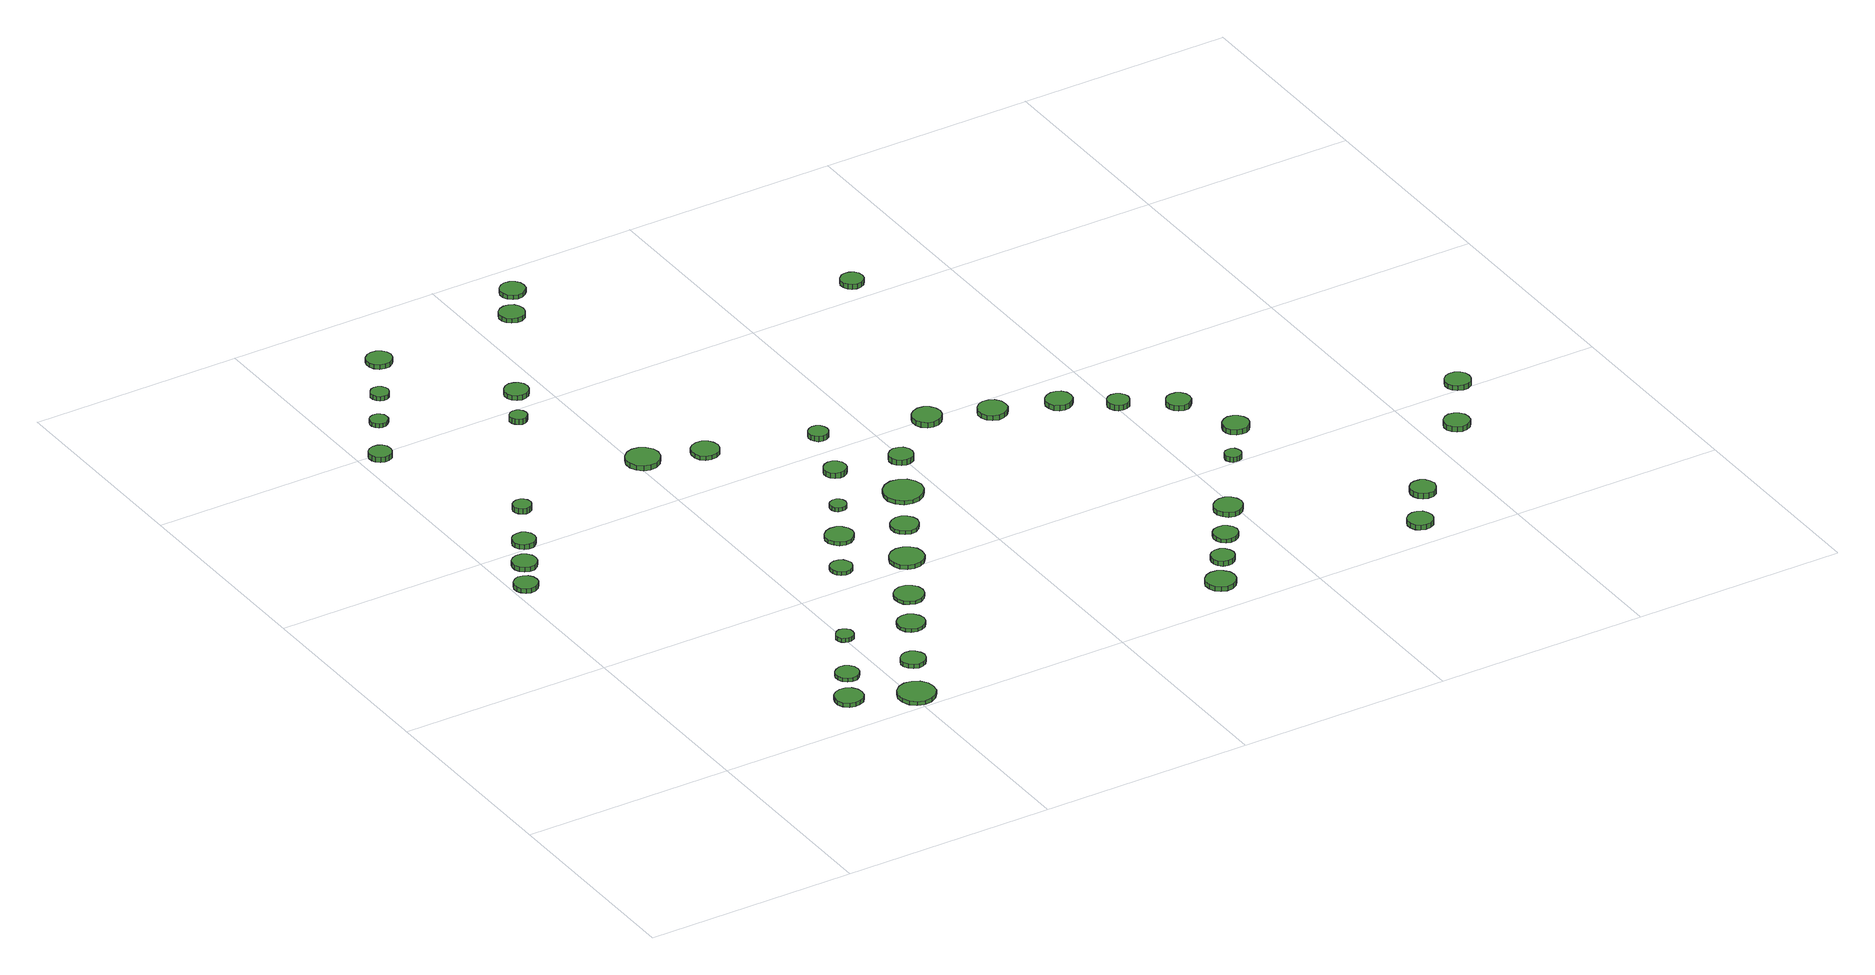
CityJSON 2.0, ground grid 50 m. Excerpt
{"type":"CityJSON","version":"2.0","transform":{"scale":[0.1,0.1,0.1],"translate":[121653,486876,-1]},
"CityObjects":{
"tree1":{"type":"SolitaryVegetationObject","attributes":{"function":"something"},"geometry":[{"type":"MultiSurface","lod":"1","boundaries":[[[0,1,2,3,4,5,6,7,8,9,10,11,12,13,14]],[[15,16,17,18,19,20,21,22,23,24,25,26,27,28,29]],[[0,29,28,1]],[[1,28,27,2]],[[2,27,26,3]],[[3,26,25,4]],[[4,25,24,5]],[[5,24,23,6]],[[6,23,22,7]],[[7,22,21,8]],[[8,21,20,9]],[[9,20,19,10]],[[10,19,18,11]],[[11,18,17,12]],[[12,17,16,13]],[[13,16,15,14]],[[14,15,29,0]]]}]},
"tree2":{"type":"SolitaryVegetationObject","attributes":{"function":"something"},"geometry":[{"type":"MultiSurface","lod":"1","boundaries":[[[30,31,32,33,34,35,36,37,38,39,40,41,42,43,44]],[[45,46,47,48,49,50,51,52,53,54,55,56,57,58,59]],[[30,59,58,31]],[[31,58,57,32]],[[32,57,56,33]],[[33,56,55,34]],[[34,55,54,35]],[[35,54,53,36]],[[36,53,52,37]],[[37,52,51,38]],[[38,51,50,39]],[[39,50,49,40]],[[40,49,48,41]],[[41,48,47,42]],[[42,47,46,43]],[[43,46,45,44]],[[44,45,59,30]]]}]},
"tree3":{"type":"SolitaryVegetationObject","attributes":{"function":"something"},"geometry":[{"type":"MultiSurface","lod":"1","boundaries":[[[60,61,62,63,64,65,66,67,68,69,70,71,72,73,74]],[[75,76,77,78,79,80,81,82,83,84,85,86,87,88,89]],[[60,89,88,61]],[[61,88,87,62]],[[62,87,86,63]],[[63,86,85,64]],[[64,85,84,65]],[[65,84,83,66]],[[66,83,82,67]],[[67,82,81,68]],[[68,81,80,69]],[[69,80,79,70]],[[70,79,78,71]],[[71,78,77,72]],[[72,77,76,73]],[[73,76,75,74]],[[74,75,89,60]]]}]},
"tree4":{"type":"SolitaryVegetationObject","attributes":{"function":"something"},"geometry":[{"type":"MultiSurface","lod":"1","boundaries":[[[90,91,92,93,94,95,96,97,98,99,100,101,102,103,104]],[[105,106,107,108,109,110,111,112,113,114,115,116,117,118,119]],[[90,119,118,91]],[[91,118,117,92]],[[92,117,116,93]],[[93,116,115,94]],[[94,115,114,95]],[[95,114,113,96]],[[96,113,112,97]],[[97,112,111,98]],[[98,111,110,99]],[[99,110,109,100]],[[100,109,108,101]],[[101,108,107,102]],[[102,107,106,103]],[[103,106,105,104]],[[104,105,119,90]]]}]},
"tree5":{"type":"SolitaryVegetationObject","attributes":{"function":"something"},"geometry":[{"type":"MultiSurface","lod":"1","boundaries":[[[120,121,122,123,124,125,126,127,128,129,130,131,132,133,134]],[[135,136,137,138,139,140,141,142,143,144,145,146,147,148,149]],[[120,149,148,121]],[[121,148,147,122]],[[122,147,146,123]],[[123,146,145,124]],[[124,145,144,125]],[[125,144,143,126]],[[126,143,142,127]],[[127,142,141,128]],[[128,141,140,129]],[[129,140,139,130]],[[130,139,138,131]],[[131,138,137,132]],[[132,137,136,133]],[[133,136,135,134]],[[134,135,149,120]]]}]},
"tree6":{"type":"SolitaryVegetationObject","attributes":{"function":"something"},"geometry":[{"type":"MultiSurface","lod":"1","boundaries":[[[150,151,152,153,154,155,156,157,158,159,160,161,162,163,164]],[[165,166,167,168,169,170,171,172,173,174,175,176,177,178,179]],[[150,179,178,151]],[[151,178,177,152]],[[152,177,176,153]],[[153,176,175,154]],[[154,175,174,155]],[[155,174,173,156]],[[156,173,172,157]],[[157,172,171,158]],[[158,171,170,159]],[[159,170,169,160]],[[160,169,168,161]],[[161,168,167,162]],[[162,167,166,163]],[[163,166,165,164]],[[164,165,179,150]]]}]},
"tree7":{"type":"SolitaryVegetationObject","attributes":{"function":"something"},"geometry":[{"type":"MultiSurface","lod":"1","boundaries":[[[180,181,182,183,184,185,186,187,188,189,190,191,192,193,194]],[[195,196,197,198,199,200,201,202,203,204,205,206,207,208,209]],[[180,209,208,181]],[[181,208,207,182]],[[182,207,206,183]],[[183,206,205,184]],[[184,205,204,185]],[[185,204,203,186]],[[186,203,202,187]],[[187,202,201,188]],[[188,201,200,189]],[[189,200,199,190]],[[190,199,198,191]],[[191,198,197,192]],[[192,197,196,193]],[[193,196,195,194]],[[194,195,209,180]]]}]},
"tree8":{"type":"SolitaryVegetationObject","attributes":{"function":"something"},"geometry":[{"type":"MultiSurface","lod":"1","boundaries":[[[210,211,212,213,214,215,216,217,218,219,220,221,222,223,224]],[[225,226,227,228,229,230,231,232,233,234,235,236,237,238,239]],[[210,239,238,211]],[[211,238,237,212]],[[212,237,236,213]],[[213,236,235,214]],[[214,235,234,215]],[[215,234,233,216]],[[216,233,232,217]],[[217,232,231,218]],[[218,231,230,219]],[[219,230,229,220]],[[220,229,228,221]],[[221,228,227,222]],[[222,227,226,223]],[[223,226,225,224]],[[224,225,239,210]]]}]},
"tree9":{"type":"SolitaryVegetationObject","attributes":{"function":"something"},"geometry":[{"type":"MultiSurface","lod":"1","boundaries":[[[240,241,242,243,244,245,246,247,248,249,250,251,252,253,254]],[[255,256,257,258,259,260,261,262,263,264,265,266,267,268,269]],[[240,269,268,241]],[[241,268,267,242]],[[242,267,266,243]],[[243,266,265,244]],[[244,265,264,245]],[[245,264,263,246]],[[246,263,262,247]],[[247,262,261,248]],[[248,261,260,249]],[[249,260,259,250]],[[250,259,258,251]],[[251,258,257,252]],[[252,257,256,253]],[[253,256,255,254]],[[254,255,269,240]]]}]},
"tree10":{"type":"SolitaryVegetationObject","attributes":{"function":"something"},"geometry":[{"type":"MultiSurface","lod":"1","boundaries":[[[270,271,272,273,274,275,276,277,278,279,280,281,282,283,284]],[[285,286,287,288,289,290,291,292,293,294,295,296,297,298,299]],[[270,299,298,271]],[[271,298,297,272]],[[272,297,296,273]],[[273,296,295,274]],[[274,295,294,275]],[[275,294,293,276]],[[276,293,292,277]],[[277,292,291,278]],[[278,291,290,279]],[[279,290,289,280]],[[280,289,288,281]],[[281,288,287,282]],[[282,287,286,283]],[[283,286,285,284]],[[284,285,299,270]]]}]},
"tree11":{"type":"SolitaryVegetationObject","attributes":{"function":"something"},"geometry":[{"type":"MultiSurface","lod":"1","boundaries":[[[300,301,302,303,304,305,306,307,308,309,310,311,312,313,314]],[[315,316,317,318,319,320,321,322,323,324,325,326,327,328,329]],[[300,329,328,301]],[[301,328,327,302]],[[302,327,326,303]],[[303,326,325,304]],[[304,325,324,305]],[[305,324,323,306]],[[306,323,322,307]],[[307,322,321,308]],[[308,321,320,309]],[[309,320,319,310]],[[310,319,318,311]],[[311,318,317,312]],[[312,317,316,313]],[[313,316,315,314]],[[314,315,329,300]]]}]},
"tree12":{"type":"SolitaryVegetationObject","attributes":{"function":"something"},"geometry":[{"type":"MultiSurface","lod":"1","boundaries":[[[330,331,332,333,334,335,336,337,338,339,340,341,342,343,344]],[[345,346,347,348,349,350,351,352,353,354,355,356,357,358,359]],[[330,359,358,331]],[[331,358,357,332]],[[332,357,356,333]],[[333,356,355,334]],[[334,355,354,335]],[[335,354,353,336]],[[336,353,352,337]],[[337,352,351,338]],[[338,351,350,339]],[[339,350,349,340]],[[340,349,348,341]],[[341,348,347,342]],[[342,347,346,343]],[[343,346,345,344]],[[344,345,359,330]]]}]},
"tree13":{"type":"SolitaryVegetationObject","attributes":{"function":"something"},"geometry":[{"type":"MultiSurface","lod":"1","boundaries":[[[360,361,362,363,364,365,366,367,368,369,370,371,372,373,374]],[[375,376,377,378,379,380,381,382,383,384,385,386,387,388,389]],[[360,389,388,361]],[[361,388,387,362]],[[362,387,386,363]],[[363,386,385,364]],[[364,385,384,365]],[[365,384,383,366]],[[366,383,382,367]],[[367,382,381,368]],[[368,381,380,369]],[[369,380,379,370]],[[370,379,378,371]],[[371,378,377,372]],[[372,377,376,373]],[[373,376,375,374]],[[374,375,389,360]]]}]},
"tree14":{"type":"SolitaryVegetationObject","attributes":{"function":"something"},"geometry":[{"type":"MultiSurface","lod":"1","boundaries":[[[390,391,392,393,394,395,396,397,398,399,400,401,402,403,404]],[[405,406,407,408,409,410,411,412,413,414,415,416,417,418,419]],[[390,419,418,391]],[[391,418,417,392]],[[392,417,416,393]],[[393,416,415,394]],[[394,415,414,395]],[[395,414,413,396]],[[396,413,412,397]],[[397,412,411,398]],[[398,411,410,399]],[[399,410,409,400]],[[400,409,408,401]],[[401,408,407,402]],[[402,407,406,403]],[[403,406,405,404]],[[404,405,419,390]]]}]},
"tree15":{"type":"SolitaryVegetationObject","attributes":{"function":"something"},"geometry":[{"type":"MultiSurface","lod":"1","boundaries":[[[420,421,422,423,424,425,426,427,428,429,430,431,432,433,434]],[[435,436,437,438,439,440,441,442,443,444,445,446,447,448,449]],[[420,449,448,421]],[[421,448,447,422]],[[422,447,446,423]],[[423,446,445,424]],[[424,445,444,425]],[[425,444,443,426]],[[426,443,442,427]],[[427,442,441,428]],[[428,441,440,429]],[[429,440,439,430]],[[430,439,438,431]],[[431,438,437,432]],[[432,437,436,433]],[[433,436,435,434]],[[434,435,449,420]]]}]},
"tree16":{"type":"SolitaryVegetationObject","attributes":{"function":"something"},"geometry":[{"type":"MultiSurface","lod":"1","boundaries":[[[450,451,452,453,454,455,456,457,458,459,460,461,462,463,464]],[[465,466,467,468,469,470,471,472,473,474,475,476,477,478,479]],[[450,479,478,451]],[[451,478,477,452]],[[452,477,476,453]],[[453,476,475,454]],[[454,475,474,455]],[[455,474,473,456]],[[456,473,472,457]],[[457,472,471,458]],[[458,471,470,459]],[[459,470,469,460]],[[460,469,468,461]],[[461,468,467,462]],[[462,467,466,463]],[[463,466,465,464]],[[464,465,479,450]]]}]},
"tree17":{"type":"SolitaryVegetationObject","attributes":{"function":"something"},"geometry":[{"type":"MultiSurface","lod":"1","boundaries":[[[480,481,482,483,484,485,486,487,488,489,490,491,492,493,494]],[[495,496,497,498,499,500,501,502,503,504,505,506,507,508,509]],[[480,509,508,481]],[[481,508,507,482]],[[482,507,506,483]],[[483,506,505,484]],[[484,505,504,485]],[[485,504,503,486]],[[486,503,502,487]],[[487,502,501,488]],[[488,501,500,489]],[[489,500,499,490]],[[490,499,498,491]],[[491,498,497,492]],[[492,497,496,493]],[[493,496,495,494]],[[494,495,509,480]]]}]},
"tree18":{"type":"SolitaryVegetationObject","attributes":{"function":"something"},"geometry":[{"type":"MultiSurface","lod":"1","boundaries":[[[510,511,512,513,514,515,516,517,518,519,520,521,522,523,524]],[[525,526,527,528,529,530,531,532,533,534,535,536,537,538,539]],[[510,539,538,511]],[[511,538,537,512]],[[512,537,536,513]],[[513,536,535,514]],[[514,535,534,515]],[[515,534,533,516]],[[516,533,532,517]],[[517,532,531,518]],[[518,531,530,519]],[[519,530,529,520]],[[520,529,528,521]],[[521,528,527,522]],[[522,527,526,523]],[[523,526,525,524]],[[524,525,539,510]]]}]},
"tree19":{"type":"SolitaryVegetationObject","attributes":{"function":"something"},"geometry":[{"type":"MultiSurface","lod":"1","boundaries":[[[540,541,542,543,544,545,546,547,548,549,550,551,552,553,554]],[[555,556,557,558,559,560,561,562,563,564,565,566,567,568,569]],[[540,569,568,541]],[[541,568,567,542]],[[542,567,566,543]],[[543,566,565,544]],[[544,565,564,545]],[[545,564,563,546]],[[546,563,562,547]],[[547,562,561,548]],[[548,561,560,549]],[[549,560,559,550]],[[550,559,558,551]],[[551,558,557,552]],[[552,557,556,553]],[[553,556,555,554]],[[554,555,569,540]]]}]},
"tree20":{"type":"SolitaryVegetationObject","attributes":{"function":"something"},"geometry":[{"type":"MultiSurface","lod":"1","boundaries":[[[570,571,572,573,574,575,576,577,578,579,580,581,582,583,584]],[[585,586,587,588,589,590,591,592,593,594,595,596,597,598,599]],[[570,599,598,571]],[[571,598,597,572]],[[572,597,596,573]],[[573,596,595,574]],[[574,595,594,575]],[[575,594,593,576]],[[576,593,592,577]],[[577,592,591,578]],[[578,591,590,579]],[[579,590,589,580]],[[580,589,588,581]],[[581,588,587,582]],[[582,587,586,583]],[[583,586,585,584]],[[584,585,599,570]]]}]},
"tree21":{"type":"SolitaryVegetationObject","attributes":{"function":"something"},"geometry":[{"type":"MultiSurface","lod":"1","boundaries":[[[600,601,602,603,604,605,606,607,608,609,610,611,612,613,614]],[[615,616,617,618,619,620,621,622,623,624,625,626,627,628,629]],[[600,629,628,601]],[[601,628,627,602]],[[602,627,626,603]],[[603,626,625,604]],[[604,625,624,605]],[[605,624,623,606]],[[606,623,622,607]],[[607,622,621,608]],[[608,621,620,609]],[[609,620,619,610]],[[610,619,618,611]],[[611,618,617,612]],[[612,617,616,613]],[[613,616,615,614]],[[614,615,629,600]]]}]},
"tree22":{"type":"SolitaryVegetationObject","attributes":{"function":"something"},"geometry":[{"type":"MultiSurface","lod":"1","boundaries":[[[630,631,632,633,634,635,636,637,638,639,640,641,642,643,644]],[[645,646,647,648,649,650,651,652,653,654,655,656,657,658,659]],[[630,659,658,631]],[[631,658,657,632]],[[632,657,656,633]],[[633,656,655,634]],[[634,655,654,635]],[[635,654,653,636]],[[636,653,652,637]],[[637,652,651,638]],[[638,651,650,639]],[[639,650,649,640]],[[640,649,648,641]],[[641,648,647,642]],[[642,647,646,643]],[[643,646,645,644]],[[644,645,659,630]]]}]},
"tree23":{"type":"SolitaryVegetationObject","attributes":{"function":"something"},"geometry":[{"type":"MultiSurface","lod":"1","boundaries":[[[660,661,662,663,664,665,666,667,668,669,670,671,672,673,674]],[[675,676,677,678,679,680,681,682,683,684,685,686,687,688,689]],[[660,689,688,661]],[[661,688,687,662]],[[662,687,686,663]],[[663,686,685,664]],[[664,685,684,665]],[[665,684,683,666]],[[666,683,682,667]],[[667,682,681,668]],[[668,681,680,669]],[[669,680,679,670]],[[670,679,678,671]],[[671,678,677,672]],[[672,677,676,673]],[[673,676,675,674]],[[674,675,689,660]]]}]},
"tree24":{"type":"SolitaryVegetationObject","attributes":{"function":"something"},"geometry":[{"type":"MultiSurface","lod":"1","boundaries":[[[690,691,692,693,694,695,696,697,698,699,700,701,702,703,704]],[[705,706,707,708,709,710,711,712,713,714,715,716,717,718,719]],[[690,719,718,691]],[[691,718,717,692]],[[692,717,716,693]],[[693,716,715,694]],[[694,715,714,695]],[[695,714,713,696]],[[696,713,712,697]],[[697,712,711,698]],[[698,711,710,699]],[[699,710,709,700]],[[700,709,708,701]],[[701,708,707,702]],[[702,707,706,703]],[[703,706,705,704]],[[704,705,719,690]]]}]},
"tree25":{"type":"SolitaryVegetationObject","attributes":{"function":"something"},"geometry":[{"type":"MultiSurface","lod":"1","boundaries":[[[720,721,722,723,724,725,726,727,728,729,730,731,732,733,734]],[[735,736,737,738,739,740,741,742,743,744,745,746,747,748,749]],[[720,749,748,721]],[[721,748,747,722]],[[722,747,746,723]],[[723,746,745,724]],[[724,745,744,725]],[[725,744,743,726]],[[726,743,742,727]],[[727,742,741,728]],[[728,741,740,729]],[[729,740,739,730]],[[730,739,738,731]],[[731,738,737,732]],[[732,737,736,733]],[[733,736,735,734]],[[734,735,749,720]]]}]},
"tree26":{"type":"SolitaryVegetationObject","attributes":{"function":"something"},"geometry":[{"type":"MultiSurface","lod":"1","boundaries":[[[750,751,752,753,754,755,756,757,758,759,760,761,762,763,764]],[[765,766,767,768,769,770,771,772,773,774,775,776,777,778,779]],[[750,779,778,751]],[[751,778,777,752]],[[752,777,776,753]],[[753,776,775,754]],[[754,775,774,755]],[[755,774,773,756]],[[756,773,772,757]],[[757,772,771,758]],[[758,771,770,759]],[[759,770,769,760]],[[760,769,768,761]],[[761,768,767,762]],[[762,767,766,763]],[[763,766,765,764]],[[764,765,779,750]]]}]},
"tree27":{"type":"SolitaryVegetationObject","attributes":{"function":"something"},"geometry":[{"type":"MultiSurface","lod":"1","boundaries":[[[780,781,782,783,784,785,786,787,788,789,790,791,792,793,794]],[[795,796,797,798,799,800,801,802,803,804,805,806,807,808,809]],[[780,809,808,781]],[[781,808,807,782]],[[782,807,806,783]],[[783,806,805,784]],[[784,805,804,785]],[[785,804,803,786]],[[786,803,802,787]],[[787,802,801,788]],[[788,801,800,789]],[[789,800,799,790]],[[790,799,798,791]],[[791,798,797,792]],[[792,797,796,793]],[[793,796,795,794]],[[794,795,809,780]]]}]},
"tree28":{"type":"SolitaryVegetationObject","attributes":{"function":"something"},"geometry":[{"type":"MultiSurface","lod":"1","boundaries":[[[810,811,812,813,814,815,816,817,818,819,820,821,822,823,824]],[[825,826,827,828,829,830,831,832,833,834,835,836,837,838,839]],[[810,839,838,811]],[[811,838,837,812]],[[812,837,836,813]],[[813,836,835,814]],[[814,835,834,815]],[[815,834,833,816]],[[816,833,832,817]],[[817,832,831,818]],[[818,831,830,819]],[[819,830,829,820]],[[820,829,828,821]],[[821,828,827,822]],[[822,827,826,823]],[[823,826,825,824]],[[824,825,839,810]]]}]},
"tree29":{"type":"SolitaryVegetationObject","attributes":{"function":"something"},"geometry":[{"type":"MultiSurface","lod":"1","boundaries":[[[840,841,842,843,844,845,846,847,848,849,850,851,852,853,854]],[[855,856,857,858,859,860,861,862,863,864,865,866,867,868,869]],[[840,869,868,841]],[[841,868,867,842]],[[842,867,866,843]],[[843,866,865,844]],[[844,865,864,845]],[[845,864,863,846]],[[846,863,862,847]],[[847,862,861,848]],[[848,861,860,849]],[[849,860,859,850]],[[850,859,858,851]],[[851,858,857,852]],[[852,857,856,853]],[[853,856,855,854]],[[854,855,869,840]]]}]},
"tree30":{"type":"SolitaryVegetationObject","attributes":{"function":"something"},"geometry":[{"type":"MultiSurface","lod":"1","boundaries":[[[870,871,872,873,874,875,876,877,878,879,880,881,882,883,884]],[[885,886,887,888,889,890,891,892,893,894,895,896,897,898,899]],[[870,899,898,871]],[[871,898,897,872]],[[872,897,896,873]],[[873,896,895,874]],[[874,895,894,875]],[[875,894,893,876]],[[876,893,892,877]],[[877,892,891,878]],[[878,891,890,879]],[[879,890,889,880]],[[880,889,888,881]],[[881,888,887,882]],[[882,887,886,883]],[[883,886,885,884]],[[884,885,899,870]]]}]},
"tree31":{"type":"SolitaryVegetationObject","attributes":{"function":"something"},"geometry":[{"type":"MultiSurface","lod":"1","boundaries":[[[900,901,902,903,904,905,906,907,908,909,910,911,912,913,914]],[[915,916,917,918,919,920,921,922,923,924,925,926,927,928,929]],[[900,929,928,901]],[[901,928,927,902]],[[902,927,926,903]],[[903,926,925,904]],[[904,925,924,905]],[[905,924,923,906]],[[906,923,922,907]],[[907,922,921,908]],[[908,921,920,909]],[[909,920,919,910]],[[910,919,918,911]],[[911,918,917,912]],[[912,917,916,913]],[[913,916,915,914]],[[914,915,929,900]]]}]},
"tree32":{"type":"SolitaryVegetationObject","attributes":{"function":"something"},"geometry":[{"type":"MultiSurface","lod":"1","boundaries":[[[930,931,932,933,934,935,936,937,938,939,940,941,942,943,944]],[[945,946,947,948,949,950,951,952,953,954,955,956,957,958,959]],[[930,959,958,931]],[[931,958,957,932]],[[932,957,956,933]],[[933,956,955,934]],[[934,955,954,935]],[[935,954,953,936]],[[936,953,952,937]],[[937,952,951,938]],[[938,951,950,939]],[[939,950,949,940]],[[940,949,948,941]],[[941,948,947,942]],[[942,947,946,943]],[[943,946,945,944]],[[944,945,959,930]]]}]},
"tree33":{"type":"SolitaryVegetationObject","attributes":{"function":"something"},"geometry":[{"type":"MultiSurface","lod":"1","boundaries":[[[960,961,962,963,964,965,966,967,968,969,970,971,972,973,974]],[[975,976,977,978,979,980,981,982,983,984,985,986,987,988,989]],[[960,989,988,961]],[[961,988,987,962]],[[962,987,986,963]],[[963,986,985,964]],[[964,985,984,965]],[[965,984,983,966]],[[966,983,982,967]],[[967,982,981,968]],[[968,981,980,969]],[[969,980,979,970]],[[970,979,978,971]],[[971,978,977,972]],[[972,977,976,973]],[[973,976,975,974]],[[974,975,989,960]]]}]},
"tree34":{"type":"SolitaryVegetationObject","attributes":{"function":"something"},"geometry":[{"type":"MultiSurface","lod":"1","boundaries":[[[990,991,992,993,994,995,996,997,998,999,1000,1001,1002,1003,1004]],[[1005,1006,1007,1008,1009,1010,1011,1012,1013,1014,1015,1016,1017,1018,1019]],[[990,1019,1018,991]],[[991,1018,1017,992]],[[992,1017,1016,993]],[[993,1016,1015,994]],[[994,1015,1014,995]],[[995,1014,1013,996]],[[996,1013,1012,997]],[[997,1012,1011,998]],[[998,1011,1010,999]],[[999,1010,1009,1000]],[[1000,1009,1008,1001]],[[1001,1008,1007,1002]],[[1002,1007,1006,1003]],[[1003,1006,1005,1004]],[[1004,1005,1019,990]]]}]},
"tree35":{"type":"SolitaryVegetationObject","attributes":{"function":"something"},"geometry":[{"type":"MultiSurface","lod":"1","boundaries":[[[1020,1021,1022,1023,1024,1025,1026,1027,1028,1029,1030,1031,1032,1033,1034]],[[1035,1036,1037,1038,1039,1040,1041,1042,1043,1044,1045,1046,1047,1048,1049]],[[1020,1049,1048,1021]],[[1021,1048,1047,1022]],[[1022,1047,1046,1023]],[[1023,1046,1045,1024]],[[1024,1045,1044,1025]],[[1025,1044,1043,1026]],[[1026,1043,1042,1027]],[[1027,1042,1041,1028]],[[1028,1041,1040,1029]],[[1029,1040,1039,1030]],[[1030,1039,1038,1031]],[[1031,1038,1037,1032]],[[1032,1037,1036,1033]],[[1033,1036,1035,1034]],[[1034,1035,1049,1020]]]}]},
"tree36":{"type":"SolitaryVegetationObject","attributes":{"function":"something"},"geometry":[{"type":"MultiSurface","lod":"1","boundaries":[[[1050,1051,1052,1053,1054,1055,1056,1057,1058,1059,1060,1061,1062,1063,1064]],[[1065,1066,1067,1068,1069,1070,1071,1072,1073,1074,1075,1076,1077,1078,1079]],[[1050,1079,1078,1051]],[[1051,1078,1077,1052]],[[1052,1077,1076,1053]],[[1053,1076,1075,1054]],[[1054,1075,1074,1055]],[[1055,1074,1073,1056]],[[1056,1073,1072,1057]],[[1057,1072,1071,1058]],[[1058,1071,1070,1059]],[[1059,1070,1069,1060]],[[1060,1069,1068,1061]],[[1061,1068,1067,1062]],[[1062,1067,1066,1063]],[[1063,1066,1065,1064]],[[1064,1065,1079,1050]]]}]},
"tree37":{"type":"SolitaryVegetationObject","attributes":{"function":"something"},"geometry":[{"type":"MultiSurface","lod":"1","boundaries":[[[1080,1081,1082,1083,1084,1085,1086,1087,1088,1089,1090,1091,1092,1093,1094]],[[1095,1096,1097,1098,1099,1100,1101,1102,1103,1104,1105,1106,1107,1108,1109]],[[1080,1109,1108,1081]],[[1081,1108,1107,1082]],[[1082,1107,1106,1083]],[[1083,1106,1105,1084]],[[1084,1105,1104,1085]],[[1085,1104,1103,1086]],[[1086,1103,1102,1087]],[[1087,1102,1101,1088]],[[1088,1101,1100,1089]],[[1089,1100,1099,1090]],[[1090,1099,1098,1091]],[[1091,1098,1097,1092]],[[1092,1097,1096,1093]],[[1093,1096,1095,1094]],[[1094,1095,1109,1080]]]}]},
"tree38":{"type":"SolitaryVegetationObject","attributes":{"function":"something"},"geometry":[{"type":"MultiSurface","lod":"1","boundaries":[[[1110,1111,1112,1113,1114,1115,1116,1117,1118,1119,1120,1121,1122,1123,1124]],[[1125,1126,1127,1128,1129,1130,1131,1132,1133,1134,1135,1136,1137,1138,1139]],[[1110,1139,1138,1111]],[[1111,1138,1137,1112]],[[1112,1137,1136,1113]],[[1113,1136,1135,1114]],[[1114,1135,1134,1115]],[[1115,1134,1133,1116]],[[1116,1133,1132,1117]],[[1117,1132,1131,1118]],[[1118,1131,1130,1119]],[[1119,1130,1129,1120]],[[1120,1129,1128,1121]],[[1121,1128,1127,1122]],[[1122,1127,1126,1123]],[[1123,1126,1125,1124]],[[1124,1125,1139,1110]]]}]},
"tree39":{"type":"SolitaryVegetationObject","attributes":{"function":"something"},"geometry":[{"type":"MultiSurface","lod":"1","boundaries":[[[1140,1141,1142,1143,1144,1145,1146,1147,1148,1149,1150,1151,1152,1153,1154]],[[1155,1156,1157,1158,1159,1160,1161,1162,1163,1164,1165,1166,1167,1168,1169]],[[1140,1169,1168,1141]],[[1141,1168,1167,1142]],[[1142,1167,1166,1143]],[[1143,1166,1165,1144]],[[1144,1165,1164,1145]],[[1145,1164,1163,1146]],[[1146,1163,1162,1147]],[[1147,1162,1161,1148]],[[1148,1161,1160,1149]],[[1149,1160,1159,1150]],[[1150,1159,1158,1151]],[[1151,1158,1157,1152]],[[1152,1157,1156,1153]],[[1153,1156,1155,1154]],[[1154,1155,1169,1140]]]}]},
"tree40":{"type":"SolitaryVegetationObject","attributes":{"function":"something"},"geometry":[{"type":"MultiSurface","lod":"1","boundaries":[[[1170,1171,1172,1173,1174,1175,1176,1177,1178,1179,1180,1181,1182,1183,1184]],[[1185,1186,1187,1188,1189,1190,1191,1192,1193,1194,1195,1196,1197,1198,1199]],[[1170,1199,1198,1171]],[[1171,1198,1197,1172]],[[1172,1197,1196,1173]],[[1173,1196,1195,1174]],[[1174,1195,1194,1175]],[[1175,1194,1193,1176]],[[1176,1193,1192,1177]],[[1177,1192,1191,1178]],[[1178,1191,1190,1179]],[[1179,1190,1189,1180]],[[1180,1189,1188,1181]],[[1181,1188,1187,1182]],[[1182,1187,1186,1183]],[[1183,1186,1185,1184]],[[1184,1185,1199,1170]]]}]},
"tree41":{"type":"SolitaryVegetationObject","attributes":{"function":"something"},"geometry":[{"type":"MultiSurface","lod":"1","boundaries":[[[1200,1201,1202,1203,1204,1205,1206,1207,1208,1209,1210,1211,1212,1213,1214]],[[1215,1216,1217,1218,1219,1220,1221,1222,1223,1224,1225,1226,1227,1228,1229]],[[1200,1229,1228,1201]],[[1201,1228,1227,1202]],[[1202,1227,1226,1203]],[[1203,1226,1225,1204]],[[1204,1225,1224,1205]],[[1205,1224,1223,1206]],[[1206,1223,1222,1207]],[[1207,1222,1221,1208]],[[1208,1221,1220,1209]],[[1209,1220,1219,1210]],[[1210,1219,1218,1211]],[[1211,1218,1217,1212]],[[1212,1217,1216,1213]],[[1213,1216,1215,1214]],[[1214,1215,1229,1200]]]}]},
"tree42":{"type":"SolitaryVegetationObject","attributes":{"function":"something"},"geometry":[{"type":"MultiSurface","lod":"1","boundaries":[[[1230,1231,1232,1233,1234,1235,1236,1237,1238,1239,1240,1241,1242,1243,1244]],[[1245,1246,1247,1248,1249,1250,1251,1252,1253,1254,1255,1256,1257,1258,1259]],[[1230,1259,1258,1231]],[[1231,1258,1257,1232]],[[1232,1257,1256,1233]],[[1233,1256,1255,1234]],[[1234,1255,1254,1235]],[[1235,1254,1253,1236]],[[1236,1253,1252,1237]],[[1237,1252,1251,1238]],[[1238,1251,1250,1239]],[[1239,1250,1249,1240]],[[1240,1249,1248,1241]],[[1241,1248,1247,1242]],[[1242,1247,1246,1243]],[[1243,1246,1245,1244]],[[1244,1245,1259,1230]]]}]},
"tree43":{"type":"SolitaryVegetationObject","attributes":{"function":"something"},"geometry":[{"type":"MultiSurface","lod":"1","boundaries":[[[1260,1261,1262,1263,1264,1265,1266,1267,1268,1269,1270,1271,1272,1273,1274]],[[1275,1276,1277,1278,1279,1280,1281,1282,1283,1284,1285,1286,1287,1288,1289]],[[1260,1289,1288,1261]],[[1261,1288,1287,1262]],[[1262,1287,1286,1263]],[[1263,1286,1285,1264]],[[1264,1285,1284,1265]],[[1265,1284,1283,1266]],[[1266,1283,1282,1267]],[[1267,1282,1281,1268]],[[1268,1281,1280,1269]],[[1269,1280,1279,1270]],[[1270,1279,1278,1271]],[[1271,1278,1277,1272]],[[1272,1277,1276,1273]],[[1273,1276,1275,1274]],[[1274,1275,1289,1260]]]}]},
"tree44":{"type":"SolitaryVegetationObject","attributes":{"function":"something"},"geometry":[{"type":"MultiSurface","lod":"1","boundaries":[[[1290,1291,1292,1293,1294,1295,1296,1297,1298,1299,1300,1301,1302,1303,1304]],[[1305,1306,1307,1308,1309,1310,1311,1312,1313,1314,1315,1316,1317,1318,1319]],[[1290,1319,1318,1291]],[[1291,1318,1317,1292]],[[1292,1317,1316,1293]],[[1293,1316,1315,1294]],[[1294,1315,1314,1295]],[[1295,1314,1313,1296]],[[1296,1313,1312,1297]],[[1297,1312,1311,1298]],[[1298,1311,1310,1299]],[[1299,1310,1309,1300]],[[1300,1309,1308,1301]],[[1301,1308,1307,1302]],[[1302,1307,1306,1303]],[[1303,1306,1305,1304]],[[1304,1305,1319,1290]]]}]},
"tree45":{"type":"SolitaryVegetationObject","attributes":{"function":"something"},"geometry":[{"type":"MultiSurface","lod":"1","boundaries":[[[1320,1321,1322,1323,1324,1325,1326,1327,1328,1329,1330,1331,1332,1333,1334]],[[1335,1336,1337,1338,1339,1340,1341,1342,1343,1344,1345,1346,1347,1348,1349]],[[1320,1349,1348,1321]],[[1321,1348,1347,1322]],[[1322,1347,1346,1323]],[[1323,1346,1345,1324]],[[1324,1345,1344,1325]],[[1325,1344,1343,1326]],[[1326,1343,1342,1327]],[[1327,1342,1341,1328]],[[1328,1341,1340,1329]],[[1329,1340,1339,1330]],[[1330,1339,1338,1331]],[[1331,1338,1337,1332]],[[1332,1337,1336,1333]],[[1333,1336,1335,1334]],[[1334,1335,1349,1320]]]}]},
"tree46":{"type":"SolitaryVegetationObject","attributes":{"function":"something"},"geometry":[{"type":"MultiSurface","lod":"1","boundaries":[[[1350,1351,1352,1353,1354,1355,1356,1357,1358,1359,1360,1361,1362,1363,1364]],[[1365,1366,1367,1368,1369,1370,1371,1372,1373,1374,1375,1376,1377,1378,1379]],[[1350,1379,1378,1351]],[[1351,1378,1377,1352]],[[1352,1377,1376,1353]],[[1353,1376,1375,1354]],[[1354,1375,1374,1355]],[[1355,1374,1373,1356]],[[1356,1373,1372,1357]],[[1357,1372,1371,1358]],[[1358,1371,1370,1359]],[[1359,1370,1369,1360]],[[1360,1369,1368,1361]],[[1361,1368,1367,1362]],[[1362,1367,1366,1363]],[[1363,1366,1365,1364]],[[1364,1365,1379,1350]]]}]}
},
"vertices":[
[61,870,17],[59,881,17],[52,891,17],[42,896,17],[30,898,17],[20,894,17],[11,886,17],[6,876,17],[6,864,17],[11,854,17],[20,846,17],[30,842,17],[42,844,17],[52,849,17],[59,859,17],[59,859,6],[52,849,6],[42,844,6],[30,842,6],[20,846,6],[11,854,6],[6,864,6],[6,876,6],[11,886,6],[20,894,6],[30,898,6],[42,896,6],[52,891,6],[59,881,6],[61,870,6],
[106,946,17],[104,958,17],[97,968,17],[86,974,17],[74,975,17],[63,971,17],[54,963,17],[50,952,17],[50,941,17],[54,930,17],[63,922,17],[74,918,17],[86,919,17],[97,925,17],[104,935,17],[104,935,6],[97,925,6],[86,919,6],[74,918,6],[63,922,6],[54,930,6],[50,941,6],[50,952,6],[54,963,6],[63,971,6],[74,975,6],[86,974,6],[97,968,6],[104,958,6],[106,946,6],
[410,109,16],[407,122,16],[399,133,16],[387,140,16],[374,141,16],[361,137,16],[350,128,16],[345,116,16],[345,102,16],[350,90,16],[361,80,16],[374,76,16],[387,78,16],[399,84,16],[407,95,16],[407,95,6],[399,84,6],[387,78,6],[374,76,6],[361,80,6],[350,90,6],[345,102,6],[345,116,6],[350,128,6],[361,137,6],[374,141,6],[387,140,6],[399,133,6],[407,122,6],[410,109,6],
[151,1024,18],[149,1035,18],[142,1044,18],[133,1049,18],[122,1050,18],[111,1047,18],[103,1040,18],[98,1030,18],[98,1019,18],[103,1008,18],[111,1001,18],[122,998,18],[133,999,18],[142,1004,18],[149,1013,18],[149,1013,6],[142,1004,6],[133,999,6],[122,998,6],[111,1001,6],[103,1008,6],[98,1019,6],[98,1030,6],[103,1040,6],[111,1047,6],[122,1050,6],[133,1049,6],[142,1044,6],[149,1035,6],[151,1024,6],
[452,193,16],[450,204,16],[443,213,16],[434,219,16],[422,220,16],[412,216,16],[403,209,16],[399,199,16],[399,187,16],[403,177,16],[412,170,16],[422,166,16],[434,167,16],[443,173,16],[450,182,16],[450,182,7],[443,173,7],[434,167,7],[422,166,7],[412,170,7],[403,177,7],[399,187,7],[399,199,7],[403,209,7],[412,216,7],[422,220,7],[434,219,7],[443,213,7],[450,204,7],[452,193,7],
[77,1491,19],[75,1501,19],[69,1510,19],[59,1515,19],[48,1516,19],[38,1513,19],[30,1506,19],[26,1496,19],[26,1485,19],[30,1476,19],[38,1468,19],[48,1465,19],[59,1466,19],[69,1471,19],[75,1480,19],[75,1480,6],[69,1471,6],[59,1466,6],[48,1465,6],[38,1468,6],[30,1476,6],[26,1485,6],[26,1496,6],[30,1506,6],[38,1513,6],[48,1516,6],[59,1515,6],[69,1510,6],[75,1501,6],[77,1491,6],
[553,48,15],[550,65,15],[539,80,15],[523,89,15],[505,91,15],[488,85,15],[475,73,15],[468,57,15],[468,39,15],[475,22,15],[488,10,15],[505,5,15],[523,7,15],[539,16,15],[550,30,15],[550,30,6],[539,16,6],[523,7,6],[505,5,6],[488,10,6],[475,22,6],[468,39,6],[468,57,6],[475,73,6],[488,85,6],[505,91,6],[523,89,6],[539,80,6],[550,65,6],[553,48,6],
[212,1138,24],[210,1147,24],[205,1154,24],[198,1158,24],[189,1159,24],[181,1156,24],[174,1151,24],[170,1143,24],[170,1134,24],[174,1126,24],[181,1120,24],[189,1117,24],[198,1118,24],[205,1122,24],[210,1130,24],[210,1130,11],[205,1122,11],[198,1118,11],[189,1117,11],[181,1120,11],[174,1126,11],[170,1134,11],[170,1143,11],[174,1151,11],[181,1156,11],[189,1159,11],[198,1158,11],[205,1154,11],[210,1147,11],[212,1138,11],
[523,328,17],[522,337,17],[517,343,17],[509,348,17],[501,349,17],[493,346,17],[487,340,17],[483,333,17],[483,324,17],[487,316,17],[493,311,17],[501,308,17],[509,309,17],[517,313,17],[522,320,17],[522,320,7],[517,313,7],[509,309,7],[501,308,7],[493,311,7],[487,316,7],[483,324,7],[483,333,7],[487,340,7],[493,346,7],[501,349,7],[509,348,7],[517,343,7],[522,337,7],[523,328,7],
[142,1609,16],[141,1618,16],[135,1625,16],[128,1629,16],[119,1630,16],[111,1627,16],[105,1622,16],[101,1614,16],[101,1605,16],[105,1597,16],[111,1591,16],[119,1589,16],[128,1589,16],[135,1594,16],[141,1601,16],[141,1601,6],[135,1594,6],[128,1589,6],[119,1589,6],[111,1591,6],[105,1597,6],[101,1605,6],[101,1614,6],[105,1622,6],[111,1627,6],[119,1630,6],[128,1629,6],[135,1625,6],[141,1618,6],[142,1609,6],
[605,168,16],[602,179,16],[595,189,16],[585,195,16],[573,196,16],[562,192,16],[553,184,16],[548,173,16],[548,162,16],[553,151,16],[562,143,16],[573,139,16],[585,141,16],[595,146,16],[602,156,16],[602,156,6],[595,146,6],[585,141,6],[573,139,6],[562,143,6],[553,151,6],[548,162,6],[548,173,6],[553,184,6],[562,192,6],[573,196,6],[585,195,6],[595,189,6],[602,179,6],[605,168,6],
[203,1702,17],[201,1711,17],[196,1718,17],[189,1723,17],[180,1724,17],[171,1721,17],[165,1715,17],[161,1707,17],[161,1698,17],[165,1690,17],[171,1684,17],[180,1681,17],[189,1682,17],[196,1687,17],[201,1694,17],[201,1694,6],[196,1687,6],[189,1682,6],[180,1681,6],[171,1684,6],[165,1690,6],[161,1698,6],[161,1707,6],[165,1715,6],[171,1721,6],[180,1724,6],[189,1723,6],[196,1718,6],[201,1711,6],[203,1702,6],
[684,298,15],[681,311,15],[673,322,15],[662,329,15],[649,330,15],[636,326,15],[626,317,15],[621,305,15],[621,292,15],[626,280,15],[636,271,15],[649,267,15],[662,268,15],[673,275,15],[681,285,15],[681,285,7],[673,275,7],[662,268,7],[649,267,7],[636,271,7],[626,280,7],[621,292,7],[621,305,7],[626,317,7],[636,326,7],[649,330,7],[662,329,7],[673,322,7],[681,311,7],[684,298,7],
[284,1821,17],[281,1833,17],[274,1843,17],[263,1849,17],[251,1850,17],[240,1847,17],[230,1838,17],[225,1827,17],[225,1815,17],[230,1804,17],[240,1795,17],[251,1792,17],[263,1793,17],[274,1799,17],[281,1809,17],[281,1809,6],[274,1799,6],[263,1793,6],[251,1792,6],[240,1795,6],[230,1804,6],[225,1815,6],[225,1827,6],[230,1838,6],[240,1847,6],[251,1850,6],[263,1849,6],[274,1843,6],[281,1833,6],[284,1821,6],
[671,571,16],[668,581,16],[662,590,16],[653,595,16],[642,596,16],[632,593,16],[624,586,16],[620,576,16],[620,566,16],[624,556,16],[632,549,16],[642,546,16],[653,547,16],[662,552,16],[668,561,16],[668,561,7],[662,552,7],[653,547,7],[642,546,7],[632,549,7],[624,556,7],[620,566,7],[620,576,7],[624,586,7],[632,593,7],[642,596,7],[653,595,7],[662,590,7],[668,581,7],[671,571,7],
[400,1457,22],[398,1466,22],[393,1472,22],[386,1476,22],[378,1477,22],[370,1475,22],[364,1469,22],[360,1462,22],[360,1453,22],[364,1446,22],[370,1440,22],[378,1437,22],[386,1438,22],[393,1442,22],[398,1449,22],[398,1449,9],[393,1442,9],[386,1438,9],[378,1437,9],[370,1440,9],[364,1446,9],[360,1453,9],[360,1462,9],[364,1469,9],[370,1475,9],[378,1477,9],[386,1476,9],[393,1472,9],[398,1466,9],[400,1457,9],
[744,399,15],[741,413,15],[733,424,15],[720,432,15],[706,433,15],[693,429,15],[682,419,15],[677,406,15],[677,392,15],[682,379,15],[693,370,15],[706,365,15],[720,367,15],[733,374,15],[741,385,15],[741,385,7],[733,374,7],[720,367,7],[706,365,7],[693,370,7],[682,379,7],[677,392,7],[677,406,7],[682,419,7],[693,429,7],[706,433,7],[720,432,7],[733,424,7],[741,413,7],[744,399,7],
[558,1175,18],[555,1191,18],[545,1204,18],[531,1212,18],[515,1214,18],[500,1209,18],[488,1198,18],[481,1183,18],[481,1167,18],[488,1152,18],[500,1141,18],[515,1136,18],[531,1138,18],[545,1146,18],[555,1159,18],[555,1159,6],[545,1146,6],[531,1138,6],[515,1136,6],[500,1141,6],[488,1152,6],[481,1167,6],[481,1183,6],[488,1198,6],[500,1209,6],[515,1214,6],[531,1212,6],[545,1204,6],[555,1191,6],[558,1175,6],
[464,1556,17],[462,1567,17],[455,1577,17],[445,1582,17],[434,1584,17],[423,1580,17],[414,1572,17],[409,1562,17],[409,1550,17],[414,1540,17],[423,1532,17],[434,1528,17],[445,1530,17],[455,1535,17],[462,1545,17],[462,1545,5],[455,1535,5],[445,1530,5],[434,1528,5],[423,1532,5],[414,1540,5],[409,1550,5],[409,1562,5],[414,1572,5],[423,1580,5],[434,1584,5],[445,1582,5],[455,1577,5],[462,1567,5],[464,1556,5],
[743,683,16],[740,696,16],[732,707,16],[721,714,16],[707,715,16],[694,711,16],[684,702,16],[678,690,16],[678,676,16],[684,664,16],[694,655,16],[707,650,16],[721,652,16],[732,659,16],[740,670,16],[740,670,7],[732,659,7],[721,652,7],[707,650,7],[694,655,7],[684,664,7],[678,676,7],[678,690,7],[684,702,7],[694,711,7],[707,715,7],[721,714,7],[732,707,7],[740,696,7],[743,683,7],
[824,529,17],[821,545,17],[811,558,17],[797,566,17],[781,568,17],[766,563,17],[753,552,17],[747,537,17],[747,521,17],[753,506,17],[766,495,17],[781,490,17],[797,492,17],[811,500,17],[821,513,17],[821,513,7],[811,500,7],[797,492,7],[781,490,7],[766,495,7],[753,506,7],[747,521,7],[747,537,7],[753,552,7],[766,563,7],[781,568,7],[797,566,7],[811,558,7],[821,545,7],[824,529,7],
[684,1135,16],[681,1148,16],[674,1159,16],[662,1166,16],[649,1167,16],[636,1163,16],[626,1154,16],[621,1142,16],[621,1128,16],[626,1116,16],[636,1107,16],[649,1103,16],[662,1105,16],[674,1111,16],[681,1122,16],[681,1122,6],[674,1111,6],[662,1105,6],[649,1103,6],[636,1107,6],[626,1116,6],[621,1128,6],[621,1142,6],[626,1154,6],[636,1163,6],[649,1167,6],[662,1166,6],[674,1159,6],[681,1148,6],[684,1135,6],
[795,794,15],[793,802,15],[789,808,15],[782,812,15],[774,813,15],[766,810,15],[760,805,15],[757,798,15],[757,790,15],[760,782,15],[766,777,15],[774,775,15],[782,775,15],[789,779,15],[793,786,15],[793,786,6],[789,779,6],[782,775,6],[774,775,6],[766,777,6],[760,782,6],[757,790,6],[757,798,6],[760,805,6],[766,810,6],[774,813,6],[782,812,6],[789,808,6],[793,802,6],[795,794,6],
[886,649,15],[883,661,15],[875,672,15],[864,679,15],[851,680,15],[838,676,15],[828,667,15],[823,655,15],[823,642,15],[828,630,15],[838,621,15],[851,617,15],[864,618,15],[875,625,15],[883,636,15],[883,636,6],[875,625,6],[864,618,6],[851,617,6],[838,621,6],[828,630,6],[823,642,6],[823,655,6],[828,667,6],[838,676,6],[851,680,6],[864,679,6],[875,672,6],[883,661,6],[886,649,6],
[872,919,19],[870,930,19],[864,938,19],[854,944,19],[844,945,19],[833,941,19],[825,934,19],[821,924,19],[821,914,19],[825,904,19],[833,897,19],[844,893,19],[854,894,19],[864,900,19],[870,908,19],[870,908,6],[864,900,6],[854,894,6],[844,893,6],[833,897,6],[825,904,6],[821,914,6],[821,924,6],[825,934,6],[833,941,6],[844,945,6],[854,944,6],[864,938,6],[870,930,6],[872,919,6],
[626,1833,16],[624,1845,16],[617,1855,16],[606,1861,16],[594,1862,16],[582,1858,16],[573,1850,16],[568,1839,16],[568,1827,16],[573,1816,16],[582,1808,16],[594,1804,16],[606,1805,16],[617,1811,16],[624,1821,16],[624,1821,5],[617,1811,5],[606,1805,5],[594,1804,5],[582,1808,5],[573,1816,5],[568,1827,5],[568,1839,5],[573,1850,5],[582,1858,5],[594,1862,5],[606,1861,5],[617,1855,5],[624,1845,5],[626,1833,5],
[969,766,16],[965,784,16],[954,800,16],[937,809,16],[919,811,16],[901,805,16],[887,793,16],[879,775,16],[879,757,16],[887,740,16],[901,727,16],[919,721,16],[937,723,16],[954,733,16],[965,748,16],[965,748,6],[954,733,6],[937,723,6],[919,721,6],[901,727,6],[887,740,6],[879,757,6],[879,775,6],[887,793,6],[901,805,6],[919,811,6],[937,809,6],[954,800,6],[965,784,6],[969,766,6],
[914,1060,22],[912,1069,22],[907,1077,22],[899,1082,22],[889,1083,22],[880,1080,22],[873,1073,22],[869,1065,22],[869,1055,22],[873,1047,22],[880,1040,22],[889,1037,22],[899,1038,22],[907,1043,22],[912,1051,22],[912,1051,9],[907,1043,9],[899,1038,9],[889,1037,9],[880,1040,9],[873,1047,9],[869,1055,9],[869,1065,9],[873,1073,9],[880,1080,9],[889,1083,9],[899,1082,9],[907,1077,9],[912,1069,9],[914,1060,9],
[678,1914,16],[676,1926,16],[669,1935,16],[658,1941,16],[646,1943,16],[635,1939,16],[626,1931,16],[621,1920,16],[621,1908,16],[626,1897,16],[635,1889,16],[646,1885,16],[658,1887,16],[669,1893,16],[676,1902,16],[676,1902,5],[669,1893,5],[658,1887,5],[646,1885,5],[635,1889,5],[626,1897,5],[621,1908,5],[621,1920,5],[626,1931,5],[635,1939,5],[646,1943,5],[658,1941,5],[669,1935,5],[676,1926,5],[678,1914,5],
[1022,889,20],[1020,900,20],[1013,910,20],[1003,915,20],[992,917,20],[981,913,20],[972,905,20],[967,895,20],[967,883,20],[972,873,20],[981,865,20],[992,862,20],[1003,863,20],[1013,868,20],[1020,878,20],[1020,878,7],[1013,868,7],[1003,863,7],[992,862,7],[981,865,7],[972,873,7],[967,883,7],[967,895,7],[972,905,7],[981,913,7],[992,917,7],[1003,915,7],[1013,910,7],[1020,900,7],[1022,889,7],
[1343,94,17],[1340,108,17],[1331,119,17],[1319,127,17],[1304,128,17],[1291,124,17],[1280,114,17],[1274,101,17],[1274,86,17],[1280,73,17],[1291,64,17],[1304,59,17],[1319,61,17],[1331,68,17],[1340,80,17],[1340,80,6],[1331,68,6],[1319,61,6],[1304,59,6],[1291,64,6],[1280,73,6],[1274,86,6],[1274,101,6],[1280,114,6],[1291,124,6],[1304,128,6],[1319,127,6],[1331,119,6],[1340,108,6],[1343,94,6],
[1390,173,18],[1387,184,18],[1381,193,18],[1371,199,18],[1360,200,18],[1349,197,18],[1341,189,18],[1337,179,18],[1337,168,18],[1341,158,18],[1349,150,18],[1360,147,18],[1371,148,18],[1381,153,18],[1387,162,18],[1387,162,6],[1381,153,6],[1371,148,6],[1360,147,6],[1349,150,6],[1341,158,6],[1337,168,6],[1337,179,6],[1341,189,6],[1349,197,6],[1360,200,6],[1371,199,6],[1381,193,6],[1387,184,6],[1390,173,6],
[1161,998,19],[1158,1012,19],[1150,1023,19],[1138,1030,19],[1124,1032,19],[1111,1027,19],[1100,1018,19],[1095,1005,19],[1095,991,19],[1100,979,19],[1111,969,19],[1124,965,19],[1138,967,19],[1150,973,19],[1158,985,19],[1158,985,6],[1150,973,6],[1138,967,6],[1124,965,6],[1111,969,6],[1100,979,6],[1095,991,6],[1095,1005,6],[1100,1018,6],[1111,1027,6],[1124,1032,6],[1138,1030,6],[1150,1023,6],[1158,1012,6],[1161,998,6],
[1448,252,16],[1445,264,16],[1438,273,16],[1428,279,16],[1416,280,16],[1405,277,16],[1396,269,16],[1391,258,16],[1391,246,16],[1396,235,16],[1405,227,16],[1416,224,16],[1428,225,16],[1438,231,16],[1445,240,16],[1445,240,6],[1438,231,6],[1428,225,6],[1416,224,6],[1405,227,6],[1396,235,6],[1391,246,6],[1391,258,6],[1396,269,6],[1405,277,6],[1416,280,6],[1428,279,6],[1438,273,6],[1445,264,6],[1448,252,6],
[1297,951,17],[1295,964,17],[1286,976,17],[1274,983,17],[1260,984,17],[1247,980,17],[1237,970,17],[1231,958,17],[1231,944,17],[1237,931,17],[1247,922,17],[1260,917,17],[1274,919,17],[1286,926,17],[1295,937,17],[1295,937,5],[1286,926,5],[1274,919,5],[1260,917,5],[1247,922,5],[1237,931,5],[1231,944,5],[1231,958,5],[1237,970,5],[1247,980,5],[1260,984,5],[1274,983,5],[1286,976,5],[1295,964,5],[1297,951,5],
[1516,344,17],[1513,357,17],[1505,368,17],[1493,375,17],[1480,376,17],[1467,372,17],[1457,363,17],[1451,351,17],[1451,337,17],[1457,325,17],[1467,316,17],[1480,311,17],[1493,313,17],[1505,320,17],[1513,331,17],[1513,331,5],[1505,320,5],[1493,313,5],[1480,311,5],[1467,316,5],[1457,325,5],[1451,337,5],[1451,351,5],[1457,363,5],[1467,372,5],[1480,376,5],[1493,375,5],[1505,368,5],[1513,357,5],[1516,344,5],
[1434,905,19],[1432,918,19],[1424,928,19],[1413,934,19],[1401,935,19],[1389,931,19],[1379,923,19],[1374,912,19],[1374,899,19],[1379,887,19],[1389,879,19],[1401,875,19],[1413,877,19],[1424,883,19],[1432,893,19],[1432,893,6],[1424,883,6],[1413,877,6],[1401,875,6],[1389,879,6],[1379,887,6],[1374,899,6],[1374,912,6],[1379,923,6],[1389,931,6],[1401,935,6],[1413,934,6],[1424,928,6],[1432,918,6],[1434,905,6],
[1311,1556,22],[1309,1567,22],[1303,1576,22],[1293,1581,22],[1282,1582,22],[1272,1579,22],[1264,1571,22],[1259,1561,22],[1259,1550,22],[1264,1540,22],[1272,1533,22],[1282,1530,22],[1293,1531,22],[1303,1536,22],[1309,1545,22],[1309,1545,10],[1303,1536,10],[1293,1531,10],[1282,1530,10],[1272,1533,10],[1264,1540,10],[1259,1550,10],[1259,1561,10],[1264,1571,10],[1272,1579,10],[1282,1582,10],[1293,1581,10],[1303,1576,10],[1309,1567,10],[1311,1556,10],
[1620,514,21],[1618,522,21],[1614,529,21],[1607,533,21],[1599,533,21],[1591,531,21],[1586,526,21],[1582,518,21],[1582,511,21],[1586,503,21],[1591,498,21],[1599,496,21],[1607,496,21],[1614,500,21],[1618,507,21],[1618,507,9],[1614,500,9],[1607,496,9],[1599,496,9],[1591,498,9],[1586,503,9],[1582,511,9],[1582,518,9],[1586,526,9],[1591,531,9],[1599,533,9],[1607,533,9],[1614,529,9],[1618,522,9],[1620,514,9],
[1532,830,22],[1530,840,22],[1524,849,22],[1515,854,22],[1504,855,22],[1494,852,22],[1487,845,22],[1482,835,22],[1482,825,22],[1487,815,22],[1494,808,22],[1504,805,22],[1515,806,22],[1524,811,22],[1530,820,22],[1530,820,9],[1524,811,9],[1515,806,9],[1504,805,9],[1494,808,9],[1487,815,9],[1482,825,9],[1482,835,9],[1487,845,9],[1494,852,9],[1504,855,9],[1515,854,9],[1524,849,9],[1530,840,9],[1532,830,9],
[1830,75,20],[1828,87,20],[1821,97,20],[1810,103,20],[1798,104,20],[1786,100,20],[1777,92,20],[1772,81,20],[1772,69,20],[1777,57,20],[1786,49,20],[1798,46,20],[1810,47,20],[1821,53,20],[1828,63,20],[1828,63,8],[1821,53,8],[1810,47,8],[1798,46,8],[1786,49,8],[1777,57,8],[1772,69,8],[1772,81,8],[1777,92,8],[1786,100,8],[1798,104,8],[1810,103,8],[1821,97,8],[1828,87,8],[1830,75,8],
[1639,753,29],[1637,764,29],[1630,773,29],[1620,779,29],[1608,780,29],[1597,777,29],[1589,769,29],[1584,758,29],[1584,747,29],[1589,736,29],[1597,729,29],[1608,725,29],[1620,726,29],[1630,732,29],[1637,741,29],[1637,741,16],[1630,732,16],[1620,726,16],[1608,725,16],[1597,729,16],[1589,736,16],[1584,747,16],[1584,758,16],[1589,769,16],[1597,777,16],[1608,780,16],[1620,779,16],[1630,773,16],[1637,764,16],[1639,753,16],
[1697,609,27],[1694,621,27],[1687,631,27],[1676,637,27],[1664,639,27],[1652,635,27],[1642,626,27],[1637,615,27],[1637,602,27],[1642,591,27],[1652,582,27],[1664,579,27],[1676,580,27],[1687,586,27],[1694,596,27],[1694,596,14],[1687,586,14],[1676,580,14],[1664,579,14],[1652,582,14],[1642,591,14],[1637,602,14],[1637,615,14],[1642,626,14],[1652,635,14],[1664,639,14],[1676,637,14],[1687,631,14],[1694,621,14],[1697,609,14],
[1904,182,20],[1901,194,20],[1894,204,20],[1884,210,20],[1871,211,20],[1860,208,20],[1851,199,20],[1846,188,20],[1846,176,20],[1851,165,20],[1860,157,20],[1871,153,20],[1884,154,20],[1894,160,20],[1901,170,20],[1901,170,7],[1894,160,7],[1884,154,7],[1871,153,7],[1860,157,7],[1851,165,7],[1846,176,7],[1846,188,7],[1851,199,7],[1860,208,7],[1871,211,7],[1884,210,7],[1894,204,7],[1901,194,7],[1904,182,7],
[2109,374,22],[2107,386,22],[2100,396,22],[2089,402,22],[2077,404,22],[2065,400,22],[2056,392,22],[2051,381,22],[2051,368,22],[2056,357,22],[2065,349,22],[2077,345,22],[2089,346,22],[2100,353,22],[2107,362,22],[2107,362,9],[2100,353,9],[2089,346,9],[2077,345,9],[2065,349,9],[2056,357,9],[2051,368,9],[2051,381,9],[2056,392,9],[2065,400,9],[2077,404,9],[2089,402,9],[2100,396,9],[2107,386,9],[2109,374,9],
[2198,514,24],[2196,526,24],[2189,536,24],[2178,542,24],[2166,543,24],[2154,539,24],[2145,531,24],[2140,520,24],[2140,508,24],[2145,497,24],[2154,489,24],[2166,485,24],[2178,486,24],[2189,492,24],[2196,502,24],[2196,502,12],[2189,492,12],[2178,486,12],[2166,485,12],[2154,489,12],[2145,497,12],[2140,508,12],[2140,520,12],[2145,531,12],[2154,539,12],[2166,543,12],[2178,542,12],[2189,536,12],[2196,526,12],[2198,514,12]
]}
